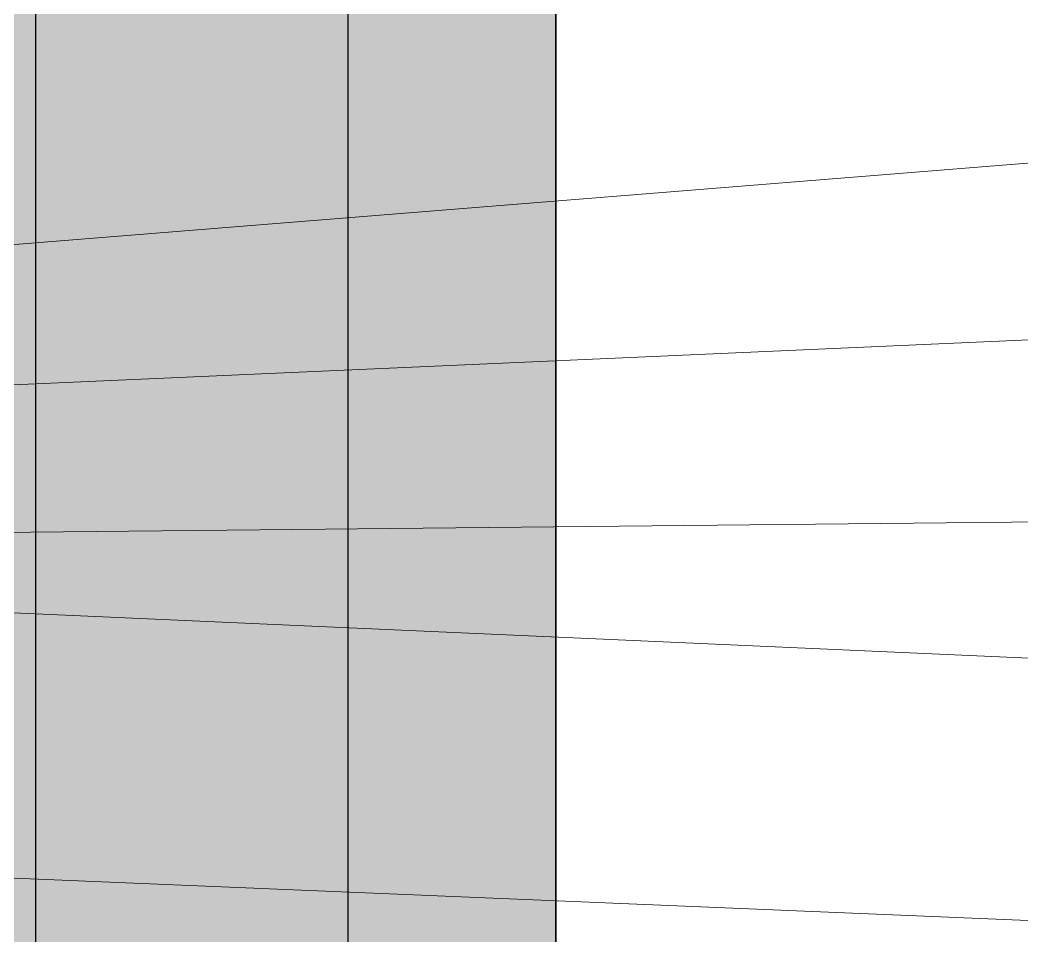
# Model space of a CAD drawing. Header units: metres. Extents: x 0 to 18.2, y -10 to 8.9.
# Drawn here: x 15.3837 to 15.8008, y 1.0393 to 1.4204 of the extents above; entities that cross this region are included whole.
import ezdxf

# ---------------------------------------------------------------- set-up
doc = ezdxf.new("R2010")
doc.units = ezdxf.units.M
doc.header["$LTSCALE"] = 0.25
doc.layers.add('ISO-ARISTAS', color=8, linetype='CONTINUOUS')
doc.layers.add('ISO-CONCRETO-SUP', color=254, linetype='CONTINUOUS', true_color=0xe8e8e8)
doc.layers.add('LLAMADAS', color=30, linetype='CONTINUOUS', lineweight=18)

msp = doc.modelspace()

# ---------------------------------------------------------------- linework, layer by layer
at = {"layer": 'ISO-ARISTAS', "color": 250}
for p, q in [((15.5201, 1.63778), (15.5201, 1.37519)), ((15.5201, 1.63778), (15.5201, 1.37519)), ((15.6067, 1.32519), (15.6067, 1.58778)), ((15.6067, 1.58778), (15.6067, 1.32519)), ((15.5201, 1.50848), (15.5201, 1.41441)), ((15.5201, 1.50848), (15.5201, 1.41441)), ((15.5201, 1.50848), (15.5201, 1.41441)), ((15.5201, 1.50848), (15.5201, 1.41441)), ((15.39019, 1.20019), (15.39019, 1.46278)), ((15.39019, 1.20019), (15.39019, 1.46278)), ((15.6067, 1.36441), (15.6067, 1.45848)), ((15.6067, 1.36441), (15.6067, 1.45848)), ((15.6067, 1.45848), (15.6067, 1.36441)), ((15.6067, 1.45848), (15.6067, 1.36441)), ((15.39019, 1.33348), (15.39019, 1.42755)), ((15.39019, 1.33348), (15.39019, 1.42755)), ((15.39019, 1.33348), (15.39019, 1.42755)), ((15.39019, 1.33348), (15.39019, 1.42755)), ((15.5201, 1.41441), (15.5201, 1.32034)), ((15.5201, 1.41441), (15.5201, 1.32034)), ((15.5201, 1.41441), (15.5201, 1.32034)), ((15.5201, 1.41441), (15.5201, 1.32034)), ((15.5201, 1.37519), (15.5201, 1.11259)), ((15.5201, 1.37519), (15.5201, 1.11259)), ((15.6067, 1.27034), (15.6067, 1.36441)), ((15.6067, 1.27034), (15.6067, 1.36441)), ((15.6067, 1.36441), (15.6067, 1.27034)), ((15.6067, 1.36441), (15.6067, 1.27034)), ((15.39019, 1.23941), (15.39019, 1.33348)), ((15.39019, 1.23941), (15.39019, 1.33348)), ((15.39019, 1.23941), (15.39019, 1.33348)), ((15.39019, 1.23941), (15.39019, 1.33348)), ((15.6067, 1.06259), (15.6067, 1.32519)), ((15.6067, 1.32519), (15.6067, 1.06259)), ((15.5201, 1.32034), (15.5201, 1.22627)), ((15.5201, 1.32034), (15.5201, 1.22627)), ((15.5201, 1.32034), (15.5201, 1.22627)), ((15.5201, 1.32034), (15.5201, 1.22627)), ((15.6067, 1.17627), (15.6067, 1.27034)), ((15.6067, 1.17627), (15.6067, 1.27034)), ((15.6067, 1.27034), (15.6067, 1.17627)), ((15.6067, 1.27034), (15.6067, 1.17627)), ((15.39019, 1.14534), (15.39019, 1.23941)), ((15.39019, 1.14534), (15.39019, 1.23941)), ((15.39019, 1.14534), (15.39019, 1.23941)), ((15.39019, 1.14534), (15.39019, 1.23941)), ((15.5201, 1.22627), (15.5201, 1.1322)), ((15.5201, 1.22627), (15.5201, 1.1322)), ((15.5201, 1.22627), (15.5201, 1.1322)), ((15.5201, 1.22627), (15.5201, 1.1322)), ((15.39019, 0.93759), (15.39019, 1.20019)), ((15.39019, 0.93759), (15.39019, 1.20019)), ((15.6067, 1.0822), (15.6067, 1.17627)), ((15.6067, 1.0822), (15.6067, 1.17627)), ((15.6067, 1.17627), (15.6067, 1.0822)), ((15.6067, 1.17627), (15.6067, 1.0822)), ((15.39019, 1.05127), (15.39019, 1.14534)), ((15.39019, 1.05127), (15.39019, 1.14534)), ((15.39019, 1.05127), (15.39019, 1.14534)), ((15.39019, 1.05127), (15.39019, 1.14534)), ((15.5201, 1.1322), (15.5201, 1.03814)), ((15.5201, 1.1322), (15.5201, 1.03814)), ((15.5201, 1.1322), (15.5201, 1.03814)), ((15.5201, 1.1322), (15.5201, 1.03814)), ((15.5201, 1.11259), (15.5201, 0.85)), ((15.5201, 1.11259), (15.5201, 0.85)), ((15.6067, 0.98814), (15.6067, 1.0822)), ((15.6067, 0.98814), (15.6067, 1.0822)), ((15.6067, 1.0822), (15.6067, 0.98814)), ((15.6067, 1.0822), (15.6067, 0.98814)), ((15.6067, 0.8), (15.6067, 1.06259)), ((15.6067, 1.06259), (15.6067, 0.8)), ((15.39019, 0.9572), (15.39019, 1.05127)), ((15.39019, 0.9572), (15.39019, 1.05127)), ((15.39019, 0.9572), (15.39019, 1.05127)), ((15.39019, 0.9572), (15.39019, 1.05127))]:
    msp.add_line(p, q, dxfattribs=at)
at = {"layer": 'ISO-CONCRETO-SUP', "true_color": 0x575d65}
for points in [[(15.5201, 1.37519), (15.30359, 1.25019), (15.5201, 1.63778), (15.30359, 1.51278)], [(15.6067, 1.32519), (15.39019, 1.20019), (15.6067, 1.58778), (15.39019, 1.46278)], [(15.6067, 1.45848), (15.53453, 1.41681), (15.6067, 1.55255), (15.53453, 1.51088)], [(15.6067, 1.45848), (15.53453, 1.41681), (15.6067, 1.55255), (15.53453, 1.51088)], [(15.53453, 1.41681), (15.46236, 1.37514), (15.53453, 1.51088), (15.46236, 1.46921)], [(15.53453, 1.41681), (15.46236, 1.37514), (15.53453, 1.51088), (15.46236, 1.46921)], [(15.5201, 1.41441), (15.44793, 1.37274), (15.5201, 1.50848), (15.44793, 1.46681)], [(15.5201, 1.41441), (15.44793, 1.37274), (15.5201, 1.50848), (15.44793, 1.46681)], [(15.46236, 1.37514), (15.39019, 1.33348), (15.46236, 1.46921), (15.39019, 1.42755)], [(15.46236, 1.37514), (15.39019, 1.33348), (15.46236, 1.46921), (15.39019, 1.42755)], [(15.44793, 1.37274), (15.37576, 1.33108), (15.44793, 1.46681), (15.37576, 1.42514)], [(15.44793, 1.37274), (15.37576, 1.33108), (15.44793, 1.46681), (15.37576, 1.42514)], [(15.6067, 1.36441), (15.53453, 1.32274), (15.6067, 1.45848), (15.53453, 1.41681)], [(15.6067, 1.36441), (15.53453, 1.32274), (15.6067, 1.45848), (15.53453, 1.41681)], [(15.5201, 1.32034), (15.44793, 1.27867), (15.5201, 1.41441), (15.44793, 1.37274)], [(15.5201, 1.32034), (15.44793, 1.27867), (15.5201, 1.41441), (15.44793, 1.37274)], [(15.53453, 1.32274), (15.46236, 1.28108), (15.53453, 1.41681), (15.46236, 1.37514)], [(15.53453, 1.32274), (15.46236, 1.28108), (15.53453, 1.41681), (15.46236, 1.37514)], [(15.5201, 1.11259), (15.30359, 0.98759), (15.5201, 1.37519), (15.30359, 1.25019)], [(15.44793, 1.27867), (15.37576, 1.23701), (15.44793, 1.37274), (15.37576, 1.33108)], [(15.44793, 1.27867), (15.37576, 1.23701), (15.44793, 1.37274), (15.37576, 1.33108)], [(15.46236, 1.28108), (15.39019, 1.23941), (15.46236, 1.37514), (15.39019, 1.33348)], [(15.46236, 1.28108), (15.39019, 1.23941), (15.46236, 1.37514), (15.39019, 1.33348)], [(15.6067, 1.27034), (15.53453, 1.22867), (15.6067, 1.36441), (15.53453, 1.32274)], [(15.6067, 1.27034), (15.53453, 1.22867), (15.6067, 1.36441), (15.53453, 1.32274)], [(15.6067, 1.06259), (15.39019, 0.93759), (15.6067, 1.32519), (15.39019, 1.20019)], [(15.53453, 1.22867), (15.46236, 1.18701), (15.53453, 1.32274), (15.46236, 1.28108)], [(15.53453, 1.22867), (15.46236, 1.18701), (15.53453, 1.32274), (15.46236, 1.28108)], [(15.5201, 1.22627), (15.44793, 1.18461), (15.5201, 1.32034), (15.44793, 1.27867)], [(15.5201, 1.22627), (15.44793, 1.18461), (15.5201, 1.32034), (15.44793, 1.27867)], [(15.46236, 1.18701), (15.39019, 1.14534), (15.46236, 1.28108), (15.39019, 1.23941)], [(15.46236, 1.18701), (15.39019, 1.14534), (15.46236, 1.28108), (15.39019, 1.23941)], [(15.44793, 1.18461), (15.37576, 1.14294), (15.44793, 1.27867), (15.37576, 1.23701)], [(15.44793, 1.18461), (15.37576, 1.14294), (15.44793, 1.27867), (15.37576, 1.23701)], [(15.6067, 1.17627), (15.53453, 1.13461), (15.6067, 1.27034), (15.53453, 1.22867)], [(15.6067, 1.17627), (15.53453, 1.13461), (15.6067, 1.27034), (15.53453, 1.22867)], [(15.53453, 1.13461), (15.46236, 1.09294), (15.53453, 1.22867), (15.46236, 1.18701)], [(15.53453, 1.13461), (15.46236, 1.09294), (15.53453, 1.22867), (15.46236, 1.18701)], [(15.5201, 1.1322), (15.44793, 1.09054), (15.5201, 1.22627), (15.44793, 1.18461)], [(15.5201, 1.1322), (15.44793, 1.09054), (15.5201, 1.22627), (15.44793, 1.18461)], [(15.46236, 1.09294), (15.39019, 1.05127), (15.46236, 1.18701), (15.39019, 1.14534)], [(15.46236, 1.09294), (15.39019, 1.05127), (15.46236, 1.18701), (15.39019, 1.14534)], [(15.44793, 1.09054), (15.37576, 1.04887), (15.44793, 1.18461), (15.37576, 1.14294)], [(15.44793, 1.09054), (15.37576, 1.04887), (15.44793, 1.18461), (15.37576, 1.14294)], [(15.6067, 1.0822), (15.53453, 1.04054), (15.6067, 1.17627), (15.53453, 1.13461)], [(15.6067, 1.0822), (15.53453, 1.04054), (15.6067, 1.17627), (15.53453, 1.13461)], [(15.53453, 1.04054), (15.46236, 0.99887), (15.53453, 1.13461), (15.46236, 1.09294)], [(15.53453, 1.04054), (15.46236, 0.99887), (15.53453, 1.13461), (15.46236, 1.09294)], [(15.5201, 1.03814), (15.44793, 0.99647), (15.5201, 1.1322), (15.44793, 1.09054)], [(15.5201, 1.03814), (15.44793, 0.99647), (15.5201, 1.1322), (15.44793, 1.09054)], [(15.5201, 0.85), (15.30359, 0.725), (15.5201, 1.11259), (15.30359, 0.98759)], [(15.46236, 0.99887), (15.39019, 0.9572), (15.46236, 1.09294), (15.39019, 1.05127)], [(15.46236, 0.99887), (15.39019, 0.9572), (15.46236, 1.09294), (15.39019, 1.05127)], [(15.44793, 0.99647), (15.37576, 0.9548), (15.44793, 1.09054), (15.37576, 1.04887)], [(15.44793, 0.99647), (15.37576, 0.9548), (15.44793, 1.09054), (15.37576, 1.04887)], [(15.6067, 0.98814), (15.53453, 0.94647), (15.6067, 1.0822), (15.53453, 1.04054)], [(15.6067, 0.98814), (15.53453, 0.94647), (15.6067, 1.0822), (15.53453, 1.04054)], [(15.6067, 0.8), (15.39019, 0.675), (15.6067, 1.06259), (15.39019, 0.93759)], [(15.53453, 0.94647), (15.46236, 0.9048), (15.53453, 1.04054), (15.46236, 0.99887)], [(15.53453, 0.94647), (15.46236, 0.9048), (15.53453, 1.04054), (15.46236, 0.99887)]]:
    msp.add_solid(points, dxfattribs=at)
at = {"layer": 'ISO-CONCRETO-SUP', "true_color": 0x616771}
for points in [[(15.5201, 1.37519), (15.6067, 1.32519), (15.5201, 1.63778), (15.6067, 1.58778)], [(15.30359, 1.25019), (15.39019, 1.20019), (15.30359, 1.51278), (15.39019, 1.46278)], [(15.5201, 1.41441), (15.5634, 1.38941), (15.5201, 1.50848), (15.5634, 1.48348)], [(15.5201, 1.41441), (15.5634, 1.38941), (15.5201, 1.50848), (15.5634, 1.48348)], [(15.5634, 1.38941), (15.6067, 1.36441), (15.5634, 1.48348), (15.6067, 1.45848)], [(15.5634, 1.38941), (15.6067, 1.36441), (15.5634, 1.48348), (15.6067, 1.45848)], [(15.34689, 1.35848), (15.39019, 1.33348), (15.34689, 1.45255), (15.39019, 1.42755)], [(15.34689, 1.35848), (15.39019, 1.33348), (15.34689, 1.45255), (15.39019, 1.42755)], [(15.5201, 1.32034), (15.5634, 1.29534), (15.5201, 1.41441), (15.5634, 1.38941)], [(15.5201, 1.32034), (15.5634, 1.29534), (15.5201, 1.41441), (15.5634, 1.38941)], [(15.5634, 1.29534), (15.6067, 1.27034), (15.5634, 1.38941), (15.6067, 1.36441)], [(15.5634, 1.29534), (15.6067, 1.27034), (15.5634, 1.38941), (15.6067, 1.36441)], [(15.5201, 1.11259), (15.6067, 1.06259), (15.5201, 1.37519), (15.6067, 1.32519)], [(15.34689, 1.26441), (15.39019, 1.23941), (15.34689, 1.35848), (15.39019, 1.33348)], [(15.34689, 1.26441), (15.39019, 1.23941), (15.34689, 1.35848), (15.39019, 1.33348)], [(15.5201, 1.22627), (15.5634, 1.20127), (15.5201, 1.32034), (15.5634, 1.29534)], [(15.5201, 1.22627), (15.5634, 1.20127), (15.5201, 1.32034), (15.5634, 1.29534)], [(15.5634, 1.20127), (15.6067, 1.17627), (15.5634, 1.29534), (15.6067, 1.27034)], [(15.5634, 1.20127), (15.6067, 1.17627), (15.5634, 1.29534), (15.6067, 1.27034)], [(15.34689, 1.17034), (15.39019, 1.14534), (15.34689, 1.26441), (15.39019, 1.23941)], [(15.34689, 1.17034), (15.39019, 1.14534), (15.34689, 1.26441), (15.39019, 1.23941)], [(15.30359, 0.98759), (15.39019, 0.93759), (15.30359, 1.25019), (15.39019, 1.20019)], [(15.5201, 1.1322), (15.5634, 1.1072), (15.5201, 1.22627), (15.5634, 1.20127)], [(15.5201, 1.1322), (15.5634, 1.1072), (15.5201, 1.22627), (15.5634, 1.20127)], [(15.5634, 1.1072), (15.6067, 1.0822), (15.5634, 1.20127), (15.6067, 1.17627)], [(15.5634, 1.1072), (15.6067, 1.0822), (15.5634, 1.20127), (15.6067, 1.17627)], [(15.34689, 1.07627), (15.39019, 1.05127), (15.34689, 1.17034), (15.39019, 1.14534)], [(15.34689, 1.07627), (15.39019, 1.05127), (15.34689, 1.17034), (15.39019, 1.14534)], [(15.5201, 1.03814), (15.5634, 1.01314), (15.5201, 1.1322), (15.5634, 1.1072)], [(15.5201, 1.03814), (15.5634, 1.01314), (15.5201, 1.1322), (15.5634, 1.1072)], [(15.5201, 0.85), (15.6067, 0.8), (15.5201, 1.11259), (15.6067, 1.06259)], [(15.5634, 1.01314), (15.6067, 0.98814), (15.5634, 1.1072), (15.6067, 1.0822)], [(15.5634, 1.01314), (15.6067, 0.98814), (15.5634, 1.1072), (15.6067, 1.0822)], [(15.34689, 0.9822), (15.39019, 0.9572), (15.34689, 1.07627), (15.39019, 1.05127)], [(15.34689, 0.9822), (15.39019, 0.9572), (15.34689, 1.07627), (15.39019, 1.05127)]]:
    msp.add_solid(points, dxfattribs=at)
at = {"layer": 'LLAMADAS'}
for p, q in [((16.71, 1.43367), (14.98316, 1.295)), ((16.71, 1.32725), (15.21699, 1.2615)), ((16.71, 1.22083), (15.00654, 1.2035)), ((16.71, 1.11442), (15.32472, 1.1763)), ((16.71, 1.008), (15.10267, 1.075))]:
    msp.add_line(p, q, dxfattribs=at)

doc.saveas('drawing.dxf')
